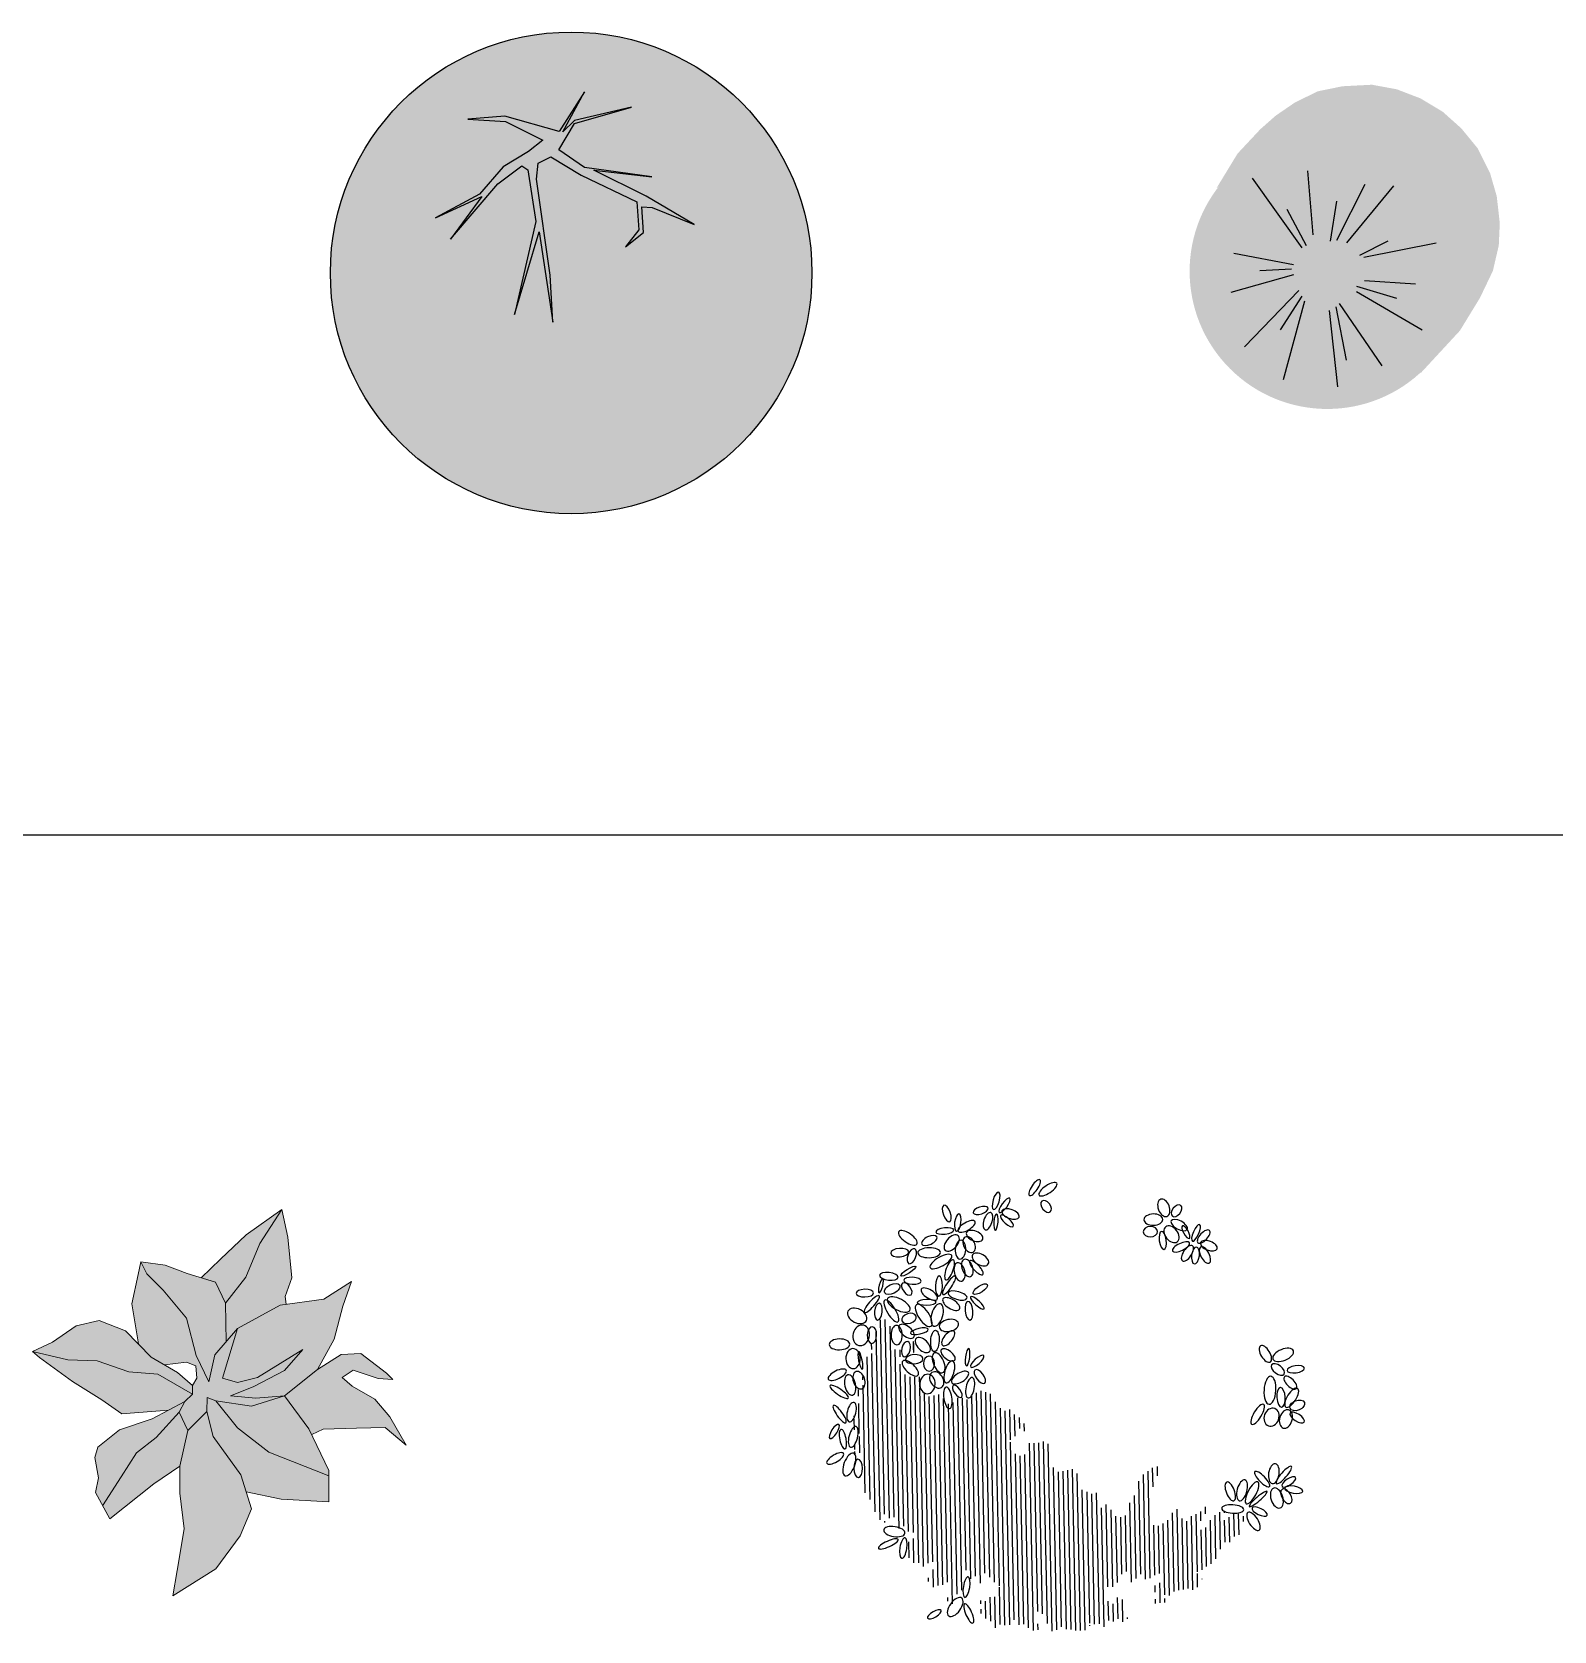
# Model space of a CAD drawing. Header units: millimetres. Extents: x 11966 to 133335, y 1756 to 88592.
# Drawn here: x 84017 to 102840, y 48835 to 68608 of the extents above; entities that cross this region are included whole.
import ezdxf

# ---------------------------------------------------------------- set-up
doc = ezdxf.new("R2010")
doc.units = ezdxf.units.MM
doc.layers.add('www.cad-blocks.net', color=7, linetype='Continuous')

# ---------------------------------------------------------------- blocks, each defined once
blk = doc.blocks.new('A$C32927165')
h = blk.add_hatch(color=231)
h.set_gradient(color1=(255, 127, 191), color2=(153, 153, 0), rotation=74.99999999999999, centered=1, tint=1, name='HEMISPHERICAL')
edge = h.paths.add_edge_path()
edge.add_arc((2.977957949619167, 2.977958714522856), 2.977958509969864, 90, 450)
at = {"color": 64}
for p, q in [((3.144791523482127, 5.21727289252226), (2.82756372812355, 4.724544560020831)), ((2.873628687824976, 4.723834257598128), (3.144791523482127, 5.21727289252226)), ((3.017099841133358, 4.824832035869576), (3.722425630230191, 5.027748439967809)), ((3.722425630230191, 5.027748439967809), (3.017696495167911, 4.86352660201851)), ((2.159642300359565, 4.915461205322799), (1.701996009791628, 4.878285044039558)), ((1.701996009791628, 4.878285044039558), (2.166018270520681, 4.850856613352562)), ((2.82756372812355, 4.724544560020831), (2.159642300359565, 4.915461205322799)), ((2.166018270520681, 4.850856613352562), (2.626886788494403, 4.618899761589319)), ((2.824097452301658, 4.499747556675402), (3.017099841133358, 4.824832035869576)), ((3.017696495167911, 4.86352660201851), (2.873628687824976, 4.723834257598128)), ((2.626886788494403, 4.618899761589319), (2.44965221016605, 4.479718834912319)), ((2.44965221016605, 4.479718834912319), (2.137112410794998, 4.291019236443162)), ((2.570918570706226, 4.33593514853851), (2.726890143374476, 4.410937664698622)), ((2.726890143374476, 4.410937664698622), (3.103084371786736, 4.185815564556606)), ((3.143256366975265, 4.281034026701718), (2.824097452301658, 4.499747556675402)), ((2.137112410794998, 4.291019236443162), (1.842539813844496, 3.952756635474316)), ((2.069325663972904, 4.078272246818187), (2.369478692371104, 4.300337500950945)), ((2.369478692371104, 4.300337500950945), (2.440629727083433, 4.253164469470221)), ((2.440629727083433, 4.253164469470221), (2.5395124464535, 3.613949113478839)), ((2.547553069875676, 4.13540445730473), (2.570918570706226, 4.33593514853851)), ((3.103084371786736, 4.185815564556606), (3.789171886648546, 3.858234105471411)), ((3.974519760959083, 4.165006249172393), (3.143256366975265, 4.281034026701718)), ((3.906363656876692, 3.928305480501649), (3.258857059776346, 4.247919892000255)), ((3.258857059776346, 4.247919892000255), (3.974519760959083, 4.165006249172393)), ((1.485623028944929, 3.396134013424899), (2.069325663972904, 4.078272246818187)), ((2.717285951348458, 2.951400856664122), (2.547553069875676, 4.13540445730473)), ((1.842539813844496, 3.952756635474316), (1.301684099023305, 3.658838420026541)), ((1.301684099023305, 3.658838420026541), (1.873380980794764, 3.920949457229881)), ((1.873380980794764, 3.920949457229881), (1.485623028944929, 3.396134013424899)), ((3.789171886648546, 3.858234105471411), (3.815126172932651, 3.509500004477786)), ((3.873606315704137, 3.477266644779547), (3.852668406839712, 3.792748738497039)), ((3.852668406839712, 3.792748738497039), (3.981565057714761, 3.785232096550089)), ((4.499923482978147, 3.576348248828481), (3.906363656876692, 3.928305480501649)), ((3.981565057714761, 3.785232096550089), (4.499923482978147, 3.576348248828481)), ((2.5395124464535, 3.613949113478839), (2.276632476085069, 2.462418733043023)), ((2.276632476085069, 2.462418733043023), (2.583588559372629, 3.484256923891053)), ((2.583588559372629, 3.484256923891053), (2.752558502139436, 2.370300474094847)), ((3.815126172932651, 3.509500004477786), (3.651524309929528, 3.298230443891271)), ((3.651524309929528, 3.298230443891271), (3.873606315704137, 3.477266644779547)), ((2.752558502139436, 2.370300474094847), (2.717285951348458, 2.951400856664122))]:
    blk.add_line(p, q, dxfattribs=at)
blk.add_circle((2.977957949619167, 2.977958714522856), 2.977958509969864, dxfattribs=at)
blk = doc.blocks.new('A$C7FE63CE0')
h = blk.add_hatch(color=253)
h.set_gradient(color1=(189, 186, 163), one_color=1, tint=1)
h.paths.add_polyline_path([(3.177216634147726, 0.9970426767638401), (3.277453427662067, 1.323060293239678), (3.289981977367233, 1.655347400379242), (3.239864180294489, 2.018981960860174), (3.114569088073722, 2.344999577331464), (2.932891324170441, 2.620861268456565), (2.6384470176788, 2.921800922259308), (2.43797463016449, 3.059731767821859), (2.168589821893647, 3.166313109182511), (1.880410390011775, 3.254088029398872), (1.52331853737337, 3.272896501403693), (1.241405179470121, 3.247818538730598), (0.8826460521311219, 3.14750463717769), (0.3306497897654026, 2.724891335238453), (0.5919932961921859, 3.154219165290442), (0.873062221443206, 3.455240853641726), (1.064325015476015, 3.623992080548078), (1.30238545091629, 3.787000888783723), (1.584300008261152, 3.924931734346274), (1.891274063899573, 3.98762664102901), (2.254629591633375, 4.006435113033831), (2.561603647199036, 3.950009697019368), (2.856046754249064, 3.837156814129912), (3.127712970025414, 3.674230040447355), (3.359508530855919, 3.467334797533795), (3.559980918370229, 3.222820559745514), (3.716600383494324, 2.909341924610771), (3.798042553324876, 2.627212793677927), (3.835630601178082, 2.294925686538363), (3.823100852104062, 2.019063995413262), (3.750062226398541, 1.704576335283264), (3.589940285027069, 1.37015017718636), (3.341801833893214, 0.964622621650733), (2.852976090078982, 0.4359694063994084)])
h = blk.add_hatch(color=75)
h.set_gradient(color1=(115, 164, 50), color2=(232, 232, 232), rotation=105, tint=1)
edge = h.paths.add_edge_path()
edge.add_ellipse((1.70247648428699, 1.699978075722129), major_axis=(-1.204053731342967, 1.204053731342967), ratio=0.9999999999998945, start_angle=314.999999999997, end_angle=674.999999999997)
at = {"color": 8}
for p, q in [((1.39231998750688, 1.988777254110346), (0.7785302169293118, 2.852580978825017)), ((1.526589660360287, 2.148728898456056), (1.462646904918756, 2.942153899658251)), ((1.820690937755671, 2.084748240714134), (2.172338166718646, 2.775782574454524)), ((1.942167002715678, 2.052757911852268), (2.523985395681621, 2.756588377133767)), ((1.443469135055011, 2.014369517210753), (1.206901167178103, 2.46225573645529)), ((1.743967216469855, 2.071952109173026), (1.820690937755671, 2.564646403917095)), ((2.103401858847747, 1.898058733668904), (2.455049087810721, 2.077226190413739)), ((2.154551006395877, 1.872466470568497), (3.049648446620949, 2.051612312234965)), ((1.283624888536679, 1.777619468494549), (0.5483590529991034, 1.918398530597869)), ((1.283624888536679, 1.656056218790354), (0.510003513271613, 1.438500367394909)), ((1.258050314726233, 1.726434942302831), (0.868047546108528, 1.707240744982073)), ((2.160935168438982, 1.58453189566967), (2.793902708880296, 1.546143501028155)), ((1.348945611542831, 1.462968645965475), (0.677622531374027, 0.7655146313670684)), ((1.387313793173917, 1.392568307365536), (1.118787089516218, 0.9766724169919598)), ((2.065033677216661, 1.514153172157194), (2.557347382906983, 1.366976044274224)), ((2.065033677216661, 1.450172514415272), (2.877023234112812, 0.9766724169919598)), ((1.419285170858302, 1.328587649632709), (1.157142629170949, 0.3560168067640461)), ((1.726180056147086, 1.213422465708163), (1.828465709339753, 0.2728419517104612)), ((1.809287939476008, 1.258208926120233), (1.937160808382714, 0.5991649212508037)), ((1.847656121107093, 1.302995386532302), (2.378325366452145, 0.5287861977474222))]:
    blk.add_line(p, q, dxfattribs=at)
blk = doc.blocks.new('A$C1A1D2AD4')
h = blk.add_hatch(color=52)
h.set_gradient(color1=(122, 31, 0), color2=(242, 210, 28), tint=1, name='INVCYLINDER')
h.paths.add_polyline_path([(2.390044242191379, 3.619297417993266), (2.263178712939862, 3.878727919457788), (1.912787660043705, 3.987326667330535), (1.640933769831918, 4.089892231050953), (1.342198878312502, 4.129822161666425), (1.417408246099967, 3.981293483178206), (1.616768363532628, 3.782195539889699), (1.90674671608258, 3.432266201335779), (2.027571301460284, 2.97373775658275), (2.180979803834362, 2.648111012596246), (2.25643167413773, 2.981816045393543), (2.396556867363415, 3.143286320736706)])
h.paths.add_polyline_path([(2.813427248115204, 4.35724298883656), (3.086266899034399, 4.778735939332591), (2.642902873969888, 4.463680526539292), (2.3274325372372, 4.165655349184135), (2.087983186491783, 3.933027293394161), (2.263178712939862, 3.878727919457788), (2.390044242191379, 3.619297417993266), (2.63864021310701, 3.940007597156409)])
h = blk.add_hatch(color=52)
h.set_gradient(color1=(122, 31, 0), color2=(220, 179, 46), tint=1, name='INVCYLINDER')
h.paths.add_polyline_path([(3.158739472670732, 4.433877972979872), (3.086266899034399, 4.778735939332591), (2.813427248115204, 4.35724298883656), (2.63864021310701, 3.940007597156409), (2.390044242191379, 3.619297417993266), (2.396556867363415, 3.143286320736706), (2.536682060501789, 3.304756596167181), (3.064846783342091, 3.595402626065379), (3.138050199563168, 3.605637631036416), (3.124634923985013, 3.701587168506421), (3.209897111101327, 3.931492479437338)])
h = blk.add_hatch(color=52)
h.set_gradient(color1=(122, 31, 0), color2=(220, 179, 46), tint=1, name='INVCYLINDER')
h.paths.add_polyline_path([(1.90674671608258, 3.432266201335779), (1.616768363532628, 3.782195539889699), (1.417408246099967, 3.981293483178206), (1.342198878312502, 4.129822161666425), (1.308666363871907, 3.975259940699516), (1.23013083181695, 3.613264233928248), (1.311688466569194, 3.116253276769612), (1.470989110985556, 2.953777291527558), (1.633679174312874, 2.85899957371953), (1.90674671608258, 2.889272103558369), (2.023466818897305, 2.844013188797589), (2.033562508866908, 2.692770049215369), (1.979395405815467, 2.601745870669447), (1.979395405815467, 2.493428786088089), (1.884411775380158, 2.401894675166886), (1.816705750232813, 2.270024306292953), (1.922287327634422, 2.045288913860759), (2.159421893670242, 2.28211181724987), (2.162422389480071, 2.452809789777575), (2.267210629263445, 2.411288109207135), (2.709144526674663, 2.346700142435338), (3.118740743481339, 2.475876076066243), (2.763038486813912, 2.443582271843525), (2.450451235160017, 2.475876076066243), (2.730701621524076, 2.583523045737138), (3.118740743481339, 2.788051786577171), (3.345097169793462, 3.04640401216534), (2.784596396978031, 2.701934497431694), (2.536682060501789, 2.637346172246225), (2.353441454605218, 2.691169657168984), (2.536682060501789, 3.304756596167181), (2.25643167413773, 2.981816045393543), (2.180979803834362, 2.648111012596246), (2.027571301460284, 2.97373775658275)])
h = blk.add_hatch(color=52)
h.set_gradient(color1=(122, 31, 0), color2=(220, 179, 46), tint=1, name='INVCYLINDER')
h.paths.add_polyline_path([(3.840924212029222, 3.584638144041719), (3.948712947622425, 3.886049014202626), (3.603789645993402, 3.670755433187196), (3.064846783342091, 3.595402626065379), (2.536682060501789, 3.304756596167181), (2.353441454605218, 2.691169657168984), (2.536682060501789, 2.637346172246225), (2.784596396978031, 2.701934497431694), (3.345097169793462, 3.04640401216534), (3.118740743481339, 2.788051786577171), (2.730701621524076, 2.58352304582445), (2.450451235160017, 2.475876076066243), (2.763038486813912, 2.443582271843525), (3.118740743481339, 2.475876076066243), (3.528337775690034, 2.79881662683988), (3.733136291750725, 3.175580304209916)])
h = blk.add_hatch(color=52)
h.set_gradient(color1=(122, 31, 0), color2=(242, 210, 28), tint=1, name='INVCYLINDER')
h.paths.add_polyline_path([(1.152387822065521, 3.278729262011666), (0.8270076955855075, 3.407356203161953), (0.5423005944653596, 3.339657756564748), (0.2508138403832163, 3.136562774924869), (1.118355612561572e-07, 3.021475738124764), (0.4406188462930913, 2.91992824734848), (0.7998931606603037, 2.906388342998298), (1.193060847512697, 2.770991808130248), (1.552334346477892, 2.743912357756244), (1.979395405815467, 2.493428786088089), (1.979395405815467, 2.601745870669447), (1.796369237552881, 2.764221855911501), (1.470989110985556, 2.953777291527558)])
h.paths.add_polyline_path([(1.552334346477892, 2.743912357756244), (1.193060847512697, 2.770991808130248), (0.7998931606603037, 2.906388342998298), (0.4406188462930913, 2.91992824734848), (1.118355612561572e-07, 3.021475738124764), (0.08812418480056294, 2.947007339396123), (0.4948487314582053, 2.649134819111396), (0.8609018833853952, 2.425730339403572), (1.104936774460384, 2.249714449811336), (1.682844092098549, 2.295546187414629), (1.884411775380158, 2.401894675166886), (1.979395405815467, 2.493428786088089)])
h = blk.add_hatch(color=52)
h.set_gradient(color1=(122, 31, 0), color2=(220, 179, 46), tint=1, name='INVCYLINDER')
h.paths.add_polyline_path([(3.954395136523544, 2.591768325807834), (3.832833472861694, 2.701029304799931), (3.966551221401915, 2.792080359656438), (4.276532607637364, 2.688889116375549), (4.458873880201736, 2.676748927951166), (4.379859736411618, 2.755659794383291), (4.06379990007963, 2.998462487629922), (3.820677387983324, 2.986322299292851), (3.528337775690034, 2.79881662683988), (3.118740743481339, 2.475876076066243), (3.42054904009683, 2.066818236147128), (3.454568211502647, 1.995915054961415), (3.595789410949237, 2.063672638068283), (4.00909792595894, 2.075812826405354), (4.361625201524021, 2.081882920617545), (4.622981433105906, 1.863360245806007), (4.422405625653937, 2.215424276545718), (4.233985903080338, 2.433946593030896)])
h = blk.add_hatch(color=52)
h.set_gradient(color1=(122, 31, 0), color2=(220, 179, 46), tint=1, name='INVCYLINDER')
h.paths.add_polyline_path([(1.531997833797959, 1.958611881745355), (1.816705750232813, 2.270024306292953), (1.884411775380158, 2.401894675166886), (1.481276408816939, 2.189197699749684), (1.078141042166408, 2.052463801846216), (0.8119187891611546, 1.839766826341702), (0.7738875046384237, 1.710629236163413), (0.819525209128642, 1.459950363619328), (0.7814939246059112, 1.277638619190157), (0.8689665312599573, 1.114317644073935), (1.098157936900407, 1.471183926019194), (1.28796294272297, 1.769056446216609)])
h = blk.add_hatch(color=52)
h.set_gradient(color1=(122, 31, 0), color2=(220, 179, 46), tint=1, name='INVCYLINDER')
h.paths.add_polyline_path([(3.668462561171054, 1.486487665423965), (2.924721182546364, 1.776172206336241), (2.536682060501789, 2.077583076497149), (2.267210629263445, 2.411288109207135), (2.162422389480071, 2.452809789777575), (2.159421893670242, 2.28211181724987), (2.234874579288316, 1.969936106738942), (2.57979788091734, 1.496290300048031), (2.644471203752346, 1.286379139120299), (3.075625738467807, 1.194879429887123), (3.668462561171054, 1.162585267250734)])
h = blk.add_hatch(color=52)
h.set_gradient(color1=(122, 31, 0), color2=(220, 179, 46), tint=1, name='INVCYLINDER')
h.paths.add_polyline_path([(3.118740743481339, 2.475876076066243), (2.709144526674663, 2.346700142435338), (2.267210629263445, 2.411288109207135), (2.536682060501789, 2.077583076497149), (2.924721182546364, 1.776172206336241), (3.668462561171054, 1.486487665423965), (3.668462561171054, 1.550113784883479), (3.42054904009683, 2.066818236147128)])
h = blk.add_hatch(color=52)
h.set_gradient(color1=(122, 31, 0), color2=(220, 179, 46), tint=1, name='INVCYLINDER')
h.paths.add_polyline_path([(1.922287327634422, 2.045288913860759), (1.816705750232813, 2.270024306292953), (1.531997833797959, 1.958611881745355), (1.28796294272297, 1.769056446216609), (1.098157936900407, 1.471183926019194), (0.8689665312599573, 1.114317644073935), (0.9564391379140034, 0.9509966690450256), (1.504095668719401, 1.383987286018282), (1.825277547166934, 1.603937269806238)])
h = blk.add_hatch(color=52)
h.set_gradient(color1=(122, 31, 0), color2=(220, 179, 46), tint=1, name='INVCYLINDER')
h.paths.add_polyline_path([(2.57979788091734, 1.496290300048031), (2.234874579288316, 1.969936106738942), (2.159421893670242, 2.28211181724987), (1.922287327634422, 2.045288913860759), (1.825277547166934, 1.603937269806238), (1.825277547166934, 1.270232237008941), (1.879171507218871, 0.8288802345407476), (1.792940681877099, 0.3121757832770982), (1.73904672173785, 7.276616997842211e-08), (2.267210629263445, 0.3337051055634674), (2.569018925791624, 0.7427629453952704), (2.709144526674663, 1.076467978192568)])
at = {"color": 0, "lineweight": 5}
for p, q in [((2.642902873969888, 4.463680526539292), (3.086266899034399, 4.778735939332591)), ((2.813427248115204, 4.35724298883656), (3.086266899034399, 4.778735939332591)), ((3.086266899034399, 4.778735939332591), (3.158739472670732, 4.433877972979872)), ((2.3274325372372, 4.165655349184135), (2.642902873969888, 4.463680526539292)), ((2.63864021310701, 3.940007597156409), (2.813427248115204, 4.35724298883656)), ((3.158739472670732, 4.433877972979872), (3.209897111101327, 3.931492479437338)), ((2.087983186491783, 3.933027293394161), (2.3274325372372, 4.165655349184135)), ((1.23013083181695, 3.613264233928248), (1.308666363871907, 3.975259940699516)), ((1.308666363871907, 3.975259940699516), (1.342198878312502, 4.129822161666425)), ((1.342198878312502, 4.129822161666425), (1.640933769831918, 4.089892231050953)), ((1.417408246099967, 3.981293483178206), (1.342198878312502, 4.129822161666425)), ((1.616768363532628, 3.782195539889699), (1.417408246099967, 3.981293483178206)), ((1.640933769831918, 4.089892231050953), (1.912787660043705, 3.987326667330535)), ((1.912787660043705, 3.987326667330535), (2.263178712939862, 3.878727919457788)), ((1.90674671608258, 3.432266201335779), (1.616768363532628, 3.782195539889699)), ((2.263178712939862, 3.878727919457788), (2.390044242191379, 3.619297417993266)), ((2.390044242191379, 3.619297417993266), (2.63864021310701, 3.940007597156409)), ((3.209897111101327, 3.931492479437338), (3.124634923985013, 3.701587168506421)), ((3.948712947622425, 3.886049014202626), (3.603789645993402, 3.670755433187196)), ((3.840924212029222, 3.584638144041719), (3.948712947622425, 3.886049014202626)), ((1.311688466569194, 3.116253276769612), (1.23013083181695, 3.613264233928248)), ((2.390044242191379, 3.619297417993266), (2.396556867363415, 3.143286320736706)), ((3.064846783342091, 3.595402626065379), (2.536682060501789, 3.304756596167181)), ((3.603789645993402, 3.670755433187196), (3.064846783342091, 3.595402626065379)), ((3.124634923985013, 3.701587168506421), (3.138050199563168, 3.605637631036416)), ((3.733136291750725, 3.175580304209916), (3.840924212029222, 3.584638144041719)), ((0.5423005944653596, 3.339657756564748), (0.8270076955855075, 3.407356203161953)), ((0.8270076955855075, 3.407356203161953), (1.152387822065521, 3.278729262011666)), ((2.027571301460284, 2.97373775658275), (1.90674671608258, 3.432266201335779)), ((0.2508138403832163, 3.136562774924869), (0.5423005944653596, 3.339657756564748)), ((1.152387822065521, 3.278729262011666), (1.470989110985556, 2.953777291527558)), ((2.536682060501789, 3.304756596167181), (2.25643167413773, 2.981816045393543)), ((2.536682060501789, 3.304756596167181), (2.353441454605218, 2.691169657168984)), ((3.528337775690034, 2.79881662683988), (3.733136291750725, 3.175580304209916)), ((1.118355612561572e-07, 3.021475738124764), (0.2508138403832163, 3.136562774924869)), ((0.08812418480056294, 2.947007339396123), (1.118355612561572e-07, 3.021475738124764)), ((1.118355612561572e-07, 3.021475738124764), (0.4406188462930913, 2.91992824734848)), ((2.180979803834362, 2.648111012596246), (2.027571301460284, 2.97373775658275)), ((2.25643167413773, 2.981816045393543), (2.180979803834362, 2.648111012596246)), ((2.784596396978031, 2.701934497431694), (3.345097169793462, 3.04640401216534)), ((3.345097169793462, 3.04640401216534), (3.118740743481339, 2.788051786577171)), ((3.528337775690034, 2.79881662683988), (3.820677387983324, 2.986322299292851)), ((3.820677387983324, 2.986322299292851), (4.06379990007963, 2.998462487629922)), ((4.06379990007963, 2.998462487629922), (4.379859736411618, 2.755659794383291)), ((0.4948487314582053, 2.649134819111396), (0.08812418480056294, 2.947007339396123)), ((0.4406188462930913, 2.91992824734848), (0.7998931606603037, 2.906388342998298)), ((0.7998931606603037, 2.906388342998298), (1.193060847512697, 2.770991808130248)), ((1.193060847512697, 2.770991808130248), (1.552334346477892, 2.743912357756244)), ((1.470989110985556, 2.953777291527558), (1.796369237552881, 2.764221855911501)), ((1.633679174312874, 2.85899957371953), (1.90674671608258, 2.889272103558369)), ((1.90674671608258, 2.889272103558369), (2.023466818897305, 2.844013188797589)), ((2.023466818897305, 2.844013188797589), (2.033562508866908, 2.692770049215369)), ((3.118740743481339, 2.788051786577171), (2.730701621524076, 2.58352304582445)), ((3.118740743481339, 2.475876076066243), (3.528337775690034, 2.79881662683988)), ((3.966551221401915, 2.792080359656438), (3.832833472861694, 2.701029304799931)), ((4.276532607637364, 2.688889116375549), (3.966551221401915, 2.792080359656438)), ((0.8609018833853952, 2.425730339403572), (0.4948487314582053, 2.649134819111396)), ((1.552334346477892, 2.743912357756244), (1.979395405815467, 2.493428786088089)), ((1.796369237552881, 2.764221855911501), (1.979395405815467, 2.601745870669447)), ((2.033562508866908, 2.692770049215369), (1.979395405815467, 2.601745870669447)), ((1.979395405815467, 2.493428786088089), (1.979395405815467, 2.601745870669447)), ((2.353441454605218, 2.691169657168984), (2.536682060501789, 2.637346172246225)), ((2.730701621524076, 2.58352304582445), (2.450451235160017, 2.475876076066243)), ((2.536682060501789, 2.637346172246225), (2.784596396978031, 2.701934497431694)), ((3.832833472861694, 2.701029304799931), (3.954395136523544, 2.591768325807834)), ((3.954395136523544, 2.591768325807834), (4.233985903080338, 2.433946593030896)), ((4.458873880201736, 2.676748927951166), (4.276532607637364, 2.688889116375549)), ((4.379859736411618, 2.755659794383291), (4.458873880201736, 2.676748927951166)), ((1.104936774460384, 2.249714449811336), (0.8609018833853952, 2.425730339403572)), ((1.481276408816939, 2.189197699749684), (1.884411775380158, 2.401894675166886)), ((1.816705750232813, 2.270024306292953), (1.884411775380158, 2.401894675166886)), ((1.979395405815467, 2.493428786088089), (1.884411775380158, 2.401894675166886)), ((2.159421893670242, 2.28211181724987), (2.162422389480071, 2.452809789777575)), ((2.162422389480071, 2.452809789777575), (2.267210629263445, 2.411288109207135)), ((2.267210629263445, 2.411288109207135), (2.536682060501789, 2.077583076497149)), ((2.709144526674663, 2.346700142435338), (2.267210629263445, 2.411288109207135)), ((2.450451235160017, 2.475876076066243), (2.763038486813912, 2.443582271843525)), ((3.118740743481339, 2.475876076066243), (2.709144526674663, 2.346700142435338)), ((2.763038486813912, 2.443582271843525), (3.118740743481339, 2.475876076066243)), ((3.42054904009683, 2.066818236147128), (3.118740743481339, 2.475876076066243)), ((4.233985903080338, 2.433946593030896), (4.422405625653937, 2.215424276545718)), ((1.078141042166408, 2.052463801846216), (1.481276408816939, 2.189197699749684)), ((1.682844092098549, 2.295546187414629), (1.104936774460384, 2.249714449811336)), ((1.531997833797959, 1.958611881745355), (1.816705750232813, 2.270024306292953)), ((1.816705750232813, 2.270024306292953), (1.922287327634422, 2.045288913860759)), ((2.159421893670242, 2.28211181724987), (1.922287327634422, 2.045288913860759)), ((2.234874579288316, 1.969936106738942), (2.159421893670242, 2.28211181724987)), ((4.422405625653937, 2.215424276545718), (4.622981433105906, 1.863360245806007)), ((0.8119187891611546, 1.839766826341702), (1.078141042166408, 2.052463801846216)), ((1.922287327634422, 2.045288913860759), (1.825277547166934, 1.603937269806238)), ((2.536682060501789, 2.077583076497149), (2.924721182546364, 1.776172206336241)), ((3.668462561171054, 1.550113784883479), (3.42054904009683, 2.066818236147128)), ((3.595789410949237, 2.063672638068283), (3.454568211502647, 1.995915054961415)), ((4.00909792595894, 2.075812826405354), (3.595789410949237, 2.063672638068283)), ((4.361625201524021, 2.081882920617545), (4.00909792595894, 2.075812826405354)), ((4.622981433105906, 1.863360245806007), (4.361625201524021, 2.081882920617545)), ((0.7738875046384237, 1.710629236163413), (0.8119187891611546, 1.839766826341702)), ((1.28796294272297, 1.769056446216609), (1.531997833797959, 1.958611881745355)), ((2.57979788091734, 1.496290300048031), (2.234874579288316, 1.969936106738942)), ((0.819525209128642, 1.459950363619328), (0.7738875046384237, 1.710629236163413)), ((1.098157936900407, 1.471183926019194), (1.28796294272297, 1.769056446216609)), ((1.825277547166934, 1.603937269806238), (1.504095668719401, 1.383987286018282)), ((1.825277547166934, 1.603937269806238), (1.825277547166934, 1.270232237008941)), ((2.924721182546364, 1.776172206336241), (3.668462561171054, 1.486487665423965)), ((0.7814939246059112, 1.277638619190157), (0.819525209128642, 1.459950363619328)), ((0.8689665312599573, 1.114317644073935), (1.098157936900407, 1.471183926019194)), ((2.709144526674663, 1.076467978192568), (2.57979788091734, 1.496290300048031)), ((3.668462561171054, 1.162585267250734), (3.668462561171054, 1.550113784883479)), ((0.9564391379140034, 0.9509966690450256), (0.7814939246059112, 1.277638619190157)), ((1.504095668719401, 1.383987286018282), (0.9564391379140034, 0.9509966690450256)), ((1.825277547166934, 1.270232237008941), (1.879171507218871, 0.8288802345407476)), ((2.644471203752346, 1.286379139120299), (3.075625738467807, 1.194879429887123)), ((3.075625738467807, 1.194879429887123), (3.668462561171054, 1.162585267250734)), ((2.569018925791624, 0.7427629453952704), (2.709144526674663, 1.076467978192568)), ((1.879171507218871, 0.8288802345407476), (1.792940681877099, 0.3121757832770982)), ((2.267210629263445, 0.3337051055634674), (2.569018925791624, 0.7427629453952704)), ((1.73904672173785, 7.276616997842211e-08), (2.267210629263445, 0.3337051055634674)), ((1.792940681877099, 0.3121757832770982), (1.73904672173785, 7.276616997842211e-08))]:
    blk.add_line(p, q, dxfattribs=at)
blk = doc.blocks.new('A$C6E124376')
at = {"color": 72}
for p, q in [((0.6086686251501305, 3.792409509413801), (0.6086505990654132, 3.793257682219519)), ((0.9089938603783594, 3.391890328143518), (0.9071488735810362, 3.478701615119007)), ((0.4441277931587138, 3.296146249404046), (0.4440968683848041, 3.297601338107597)), ((0.3941163027175207, 2.903204864536292), (0.3923625939453359, 2.985721289978983)), ((0.4481273980620699, 3.107954740637979), (0.4472565505629973, 3.148930314164318)), ((1.150466003084148, 3.014449462905304), (1.147717867822394, 3.143756165362674)), ((0.7191046617795109, 1.34222343824581), (0.7187494573236108, 1.358936704713642))]:
    blk.add_line(p, q, dxfattribs=at)
at = {"color": 52, "true_color": 0xcccc00}
for p, q in [((0.7168913254245126, 1.446366501918874), (0.6658775501241507, 3.846693427675973)), ((0.7763316128384758, 1.395659183702264), (0.7241021775280387, 3.853185982188052)), ((0.7884195627345889, 3.572998899308232), (0.784258134529864, 3.768804602979571)), ((0.5569557932515181, 3.479520535614483), (0.5552319275177524, 3.560632770743268)), ((0.6600857343905773, 1.373104703454146), (0.6106515967726409, 3.699105688032887)), ((0.8344610033441313, 1.406632874727165), (0.7885288118277458, 3.56785845364152)), ((0.5379364770280972, 1.628319105784385), (0.5005061079421012, 3.389512474233015)), ((0.5996271781364158, 1.471724141485538), (0.557945259719645, 3.432963640112348)), ((0.8958191025355973, 1.265687670359057), (0.8486987453798065, 3.482819442446726)), ((0.953530138784572, 1.296345985414291), (0.910915267609198, 3.301483266828882)), ((1.013305593750374, 1.22986818766276), (0.9720166630465883, 3.172616622202895)), ((0.4778710440912164, 1.708441099200172), (0.4495715111702339, 3.040005572842801)), ((1.0719405391078, 1.217054246509861), (1.031045341553408, 3.141276542285141)), ((1.138247394099153, 0.8432575873100632), (1.089381604687787, 3.142516353824021)), ((1.197539886679124, 0.7995043891810383), (1.150602563675875, 3.00802394228208)), ((1.958044871209268, 0.715232376522863), (1.910125199030745, 2.969973938515295)), ((0.4039303750005274, 2.441427985381779), (0.3960281293047956, 2.813248596694848)), ((1.255095535798318, 0.8374740610154277), (1.210445861129074, 2.938353984211517)), ((1.313060113506708, 0.8562026102597429), (1.269590141988374, 2.901574521738667)), ((1.377700740828004, 0.5608061697760149), (1.327720051665437, 2.912523784453469)), ((1.43580322819821, 0.5730457212507645), (1.385796675792108, 2.925980266837314)), ((1.493500748176757, 0.6043400109547292), (1.445273261013426, 2.873565045136957)), ((1.557546041243313, 0.3369555502231378), (1.50499330260277, 2.809694586665955)), ((1.613365966606125, 0.4565954070833413), (1.563030055940089, 2.825027090352023)), ((1.670705281784649, 0.5047441370118122), (1.620171560737617, 2.88248329814337)), ((1.723845145288351, 0.7504876708815118), (1.678491175527597, 2.884506456315648)), ((1.784429251832762, 0.6459607747035534), (1.737338363447634, 2.861705966736963)), ((1.8420870955174, 0.6791219342085242), (1.794677216796345, 2.909876426923574)), ((1.902326729724336, 0.5908033312205134), (1.852272136170996, 2.945998334083242)), ((2.017468951961746, 0.6652876226460194), (1.968838849949407, 2.953456701998221)), ((2.077091062387353, 0.6060250726798131), (2.027675124428242, 2.931169717375724)), ((2.136485078485066, 0.5574949367235149), (2.088061047872998, 2.835967836399732)), ((0.3411560367637776, 2.649010812509232), (0.3409236573372709, 2.659944851228829)), ((0.3445630458463711, 2.488702433274057), (0.3417833798525862, 2.619492736283519)), ((2.205196348035997, 0.07056450189679708), (2.148148950844416, 2.754788571134895)), ((2.263406377433967, 0.07774392944702413), (2.207197421392721, 2.722517225696492)), ((2.273198806967685, 2.363093673768617), (2.265163560488872, 2.741172307709348)), ((2.330560139649378, 2.410206424584203), (2.324840540323976, 2.679328013497752)), ((2.386925499951758, 2.504182190442634), (2.384074891167074, 2.638310530888702)), ((0.4090008919165484, 2.202847362608054), (0.4047386104673478, 2.403398466063891)), ((2.446004437319061, 2.470477304258111), (2.443995945725646, 2.564981904695287)), ((0.3497859890671862, 2.242949768009566), (0.348554581126109, 2.300890620660539)), ((0.3510422343078972, 2.183840257707061), (0.3503079427512148, 2.218390529371391)), ((2.320512530555106, 0.1368635228614039), (2.273813270739083, 2.334181601936507)), ((2.380136682020293, 0.07750493682192428), (2.335255945224617, 2.189256916458135)), ((2.497644882335408, 0.04066398615805156), (2.452102390706386, 2.18355320146361)), ((2.55674250753691, 0.006079790187186518), (2.507531526697448, 2.321580684923674)), ((2.610090437762665, 0.2420332594574575), (2.565898909101634, 2.321356256257786)), ((2.669044897276308, 0.2141853705518315), (2.624129565089333, 2.327565150690361)), ((2.729946909321598, 0.0947002179223091), (2.682164452510278, 2.342985450452488)), ((2.790322171162188, -7.650896804989316e-09), (2.741129837088465, 2.31462350968809)), ((2.438339240004098, 0.08503591327803406), (2.394078150166933, 2.167631939041939)), ((2.848343076608444, 0.01607817931858335), (2.805677759826267, 2.023589053899514)), ((2.964923977705439, 0.02286899808245835), (2.923386118415465, 1.977330151074739)), ((3.023369043600951, 0.01898936500924719), (2.981539817751127, 1.987160050280409)), ((3.082003486834765, 0.006199050043051102), (3.039636933637894, 1.999652343615253)), ((4.002079490907363, 0.6520325207352471), (3.973890116791608, 1.978413744478075)), ((4.036449007553074, 1.780968265016782), (4.03141103723965, 2.018017487963107)), ((4.091901619375449, 1.917891151334516), (4.089458709442169, 2.03283623147172)), ((2.905912754969904, 0.05338773987546119), (2.865211148563048, 1.968501083383444)), ((3.140339749969371, 0.007438861581704259), (3.099124329241022, 1.946728466160494)), ((3.884310992159953, 0.7011211698441002), (3.859833361954315, 1.852855471315706)), ((3.943971739762219, 0.6400406431575902), (3.916450917746261, 1.934964802668674)), ((3.19867601310375, 0.00867867312058479), (3.161746193905174, 1.746319905593737)), ((3.255190042307277, 0.09565919182568905), (3.220630435142539, 1.721775963871096)), ((3.313754523750958, 0.08616075572808768), (3.279567984401865, 1.694723745134297)), ((3.372090786885565, 0.08740056726674084), (3.33761504754716, 1.709571146332337)), ((3.769620171355655, 0.6053973012942606), (3.748808897109939, 1.584620298167465)), ((3.827017196661927, 0.6508306240145885), (3.805214597005488, 1.676697984324164)), ((3.431207099921266, 0.05193706150976141), (3.399901046490413, 1.524965915908979)), ((3.479097475838671, 0.5446822400376732), (3.457391736458703, 1.565992079790021)), ((3.53743373897305, 0.5459220515765537), (3.517186019512792, 1.49862837296223)), ((3.594626031875123, 0.6009885508087791), (3.577200083957905, 1.420923396768558)), ((3.650807613363668, 0.7036115738717399), (3.635874831140427, 1.406236679268432)), ((3.708458465286185, 0.737101713440552), (3.693728344981537, 1.430191063884649)), ((4.297338914303964, 0.4898725761204332), (4.276726031601356, 1.45976075000749)), ((4.35536237066276, 0.5058307362285177), (4.334110304670958, 1.505794097654189)), ((4.413577047029321, 0.5127915121724982), (4.394887224381137, 1.392194855214257)), ((4.530371160066352, 0.5095501708449319), (4.511036853159794, 1.419278125410074)), ((4.58403511670349, 0.7306337995623835), (4.568882987797679, 1.443579720172693)), ((4.628972808602612, 1.362310216000651), (4.626536922976584, 1.476924784746871)), ((4.685466008972298, 1.450270783926499), (4.683624184469409, 1.536933276970785)), ((4.814052216741857, 0.892181613133971), (4.802562019993275, 1.432824380224702)), ((4.869826815369834, 1.013954207313873), (4.860165813319099, 1.468528745581125)), ((4.918719826878714, 1.459522849845143), (4.918127839340741, 1.487377358147114)), ((4.984792703086441, 1.096735483144357), (4.97818248436738, 1.407762963140613)), ((5.041588412822421, 1.170462221626167), (5.035551503880697, 1.454514029124766)), ((5.099554040496514, 1.189141367347702), (5.094029050514109, 1.449106095338038)), ((5.154397566229818, 1.354723291956589), (5.152972815878456, 1.421761393161887)), ((4.059622950354424, 0.6905757474166876), (4.046450876414383, 1.310355082704973)), ((4.117574424804843, 0.7099208380420805), (4.105005293687555, 1.301330191223315)), ((4.181493290414437, 0.4484851083632293), (4.162730837281515, 1.331305899079553)), ((4.240033447530323, 0.4401311932879253), (4.220284336102395, 1.369376747870319)), ((4.471627914846295, 0.5274598939629414), (4.453978270832522, 1.35792020603958)), ((4.641820743114295, 0.7577824591869557), (4.63137485589732, 1.249287826176214)), ((4.699293014907425, 0.7996752447170365), (4.689094937346454, 1.279520541731699)), ((4.756970608014853, 0.8319071440103016), (4.745534132300236, 1.370022200819676)), ((4.926415379718492, 1.097427659259893), (4.920648191002101, 1.368788449173735)), ((1.020244102941888, 0.9033938120905987), (1.016029111779062, 1.10171978816993)), ((1.079870145119912, 0.8439462632500181), (1.073477363773236, 1.144742765877936)), ((1.25991149615902, 0.6108709668678785), (1.258919621356654, 0.6575411805608837)), ((1.319728081872654, 0.5424578635866055), (1.315127383015351, 0.7589323605075151)), ((4.122806067628517, 0.4637588345110544), (4.120016320417108, 0.5950234842600821)), ((4.588011837785416, 0.543519032372842), (4.584421841818312, 0.7124374065247139)), ((4.644276494395399, 0.6422331612043308), (4.644180952193892, 0.6467286630220315)), ((1.498479492692923, 0.3700775112984047), (1.497529921810383, 0.4147572187728201)), ((2.029047002531115, 0.1205111114891224), (2.022725811002601, 0.41793913244328)), ((2.089099980786159, 0.04097514229670196), (2.080997174652111, 0.4222326285960207)), ((2.146622278200084, 0.08051409606946436), (2.136771773280088, 0.5440052227761498)), ((3.604214891617175, 0.1498084903128074), (3.598613673372029, 0.4133599505214534)), ((4.064088037850524, 0.4804821074176289), (4.062308830029224, 0.5641983274922495)), ((4.1252623783746, 0.3481832122897686), (4.122927944202274, 0.4580242340043696)), ((4.18352390102018, 0.3529397525312561), (4.182457832021328, 0.4031009905111205)), ((1.9077449262154, 0.3358635066358602), (1.906833334634484, 0.3787561920698863)), ((1.91029096444754, 0.216065979671157), (1.909147756698985, 0.2698567905626987)), ((1.969985558904682, 0.1533928730009393), (1.965368027281329, 0.3706593940744369)), ((3.487904113684635, 0.1303076946787769), (3.482816872485728, 0.369675237182264)), ((3.54652268345626, 0.1182642661815407), (3.541876633067886, 0.3368726671476452)), ((3.663365119697573, 0.1127491960778571), (3.657495570590982, 0.3889263007963564)), ((4.067099706677709, 0.3387754853283695), (4.065931180428151, 0.3937575956335877)), ((2.614886674271474, 0.01635822233606632), (2.613342399113662, 0.0890202674493139)), ((3.255847909556451, 0.06470487680167025), (3.25572633441152, 0.07042529430441391)), ((3.720887417886388, 0.1522881133905685), (3.720534233548278, 0.1689063282094594))]:
    blk.add_line(p, q, dxfattribs=at)
at = {"color": 72, "extrusion": (0, 0, -1)}
for centre, major_axis, ratio in [((2.572028987013255, 5.482807545181231), (0.065306919430197, 0.09626444911669943), 0.334247019001102), ((2.736345210259515, 5.463065532209384), (0.1101834267585838, 0.0739841014622351), 0.3575902374389157), ((2.095585508268869, 5.31946059413508), (0.03154972591612381, 0.1081158410165237), 0.3452316660348552), ((2.198937085345733, 5.263565546571499), (0.06426338613119602, 0.08729095476752204), 0.3217786424014847), ((4.169132285778687, 5.233508252793627), (-0.03854551055847194, 0.105823739774644), 0.6193861260616537), ((1.485167067689417, 5.162365076260585), (-0.03645524287785953, 0.1015192578821343), 0.4134715975954087), ((4.327245419696737, 5.195885695898369), (0.05195995670231349, 0.06676450235067763), 0.6150390268138306), ((1.002786123757687, 4.861712588067121), (-0.1121286676686739, 0.07770040351853622), 0.4149509453037132), ((4.442942449226621, 4.932607552395893), (-0.04332241194318699, 0.07694459795680891), 0.3431947497747537), ((4.56768518902436, 4.922722512071232), (0.04458585257493775, 0.102847944038805), 0.3111538730108688), ((4.662821103916031, 4.877376358515903), (0.07170002757977365, 0.07556096598925238), 0.4556098809292848), ((1.269478924159785, 4.829550591011184), (0.09371670975852417, 0.04424538690153417), 0.4744862734412248), ((0.6718122971196863, 4.270900829243146), (0.02432294105548897, 0.08927842467474503), 0.2348155459249449), ((1.389016385751347, 4.265973217283545), (0.003416527751943271, 0.1247397502525079), 0.3482434035209042), ((1.514023309725872, 4.274438116116244), (0.07700523770800012, 0.1126072119608141), 0.2556768317844074), ((1.269236136440668, 4.166198574613645), (-0.09911157570183644, 0.06190338606603035), 0.4452771363205896), ((0.3780852275917823, 3.896866637153153), (-0.1143452524760978, 0.05743419975155933), 0.6658128448070808), ((1.199840806242491, 3.901814558035994), (-0.08996669352318191, 0.133206511247987), 0.4019630743275623), ((1.366558222826825, 3.90787043730711), (0.04069295933895905, 0.138496049756066), 0.4792962279682438), ((1.017933243774223, 3.86499218187987), (0.08804917693203224, 0.02845320747484107), 0.655011703283382), ((1.511845264632029, 3.778400210946074), (0.1180098403698099, 0.02464837051683319), 0.611837576448941), ((1.503288384052894, 3.620182869965674), (0.0709363625356951, 0.08747829876210332), 0.462001155455184), ((1.082139215317056, 3.36129316200072), (0.1081964202128659, 0.006559591025219787), 0.5169558594885704), ((1.861625768734257, 3.334394533212617), (0.08082573703937385, 0.07222668352732434), 0.3217786424007143), ((5.4257944695878, 3.425826323770934), (-0.06019476690152162, 0.09954108662698881), 0.4866242845759489), ((5.645536120355246, 3.414578369047831), (0.1265193420694635, 0.05102006372397956), 0.5071622873833925), ((1.517194421906424, 3.204875515570393), (0.04119822825432221, 0.1344801478763731), 0.4024712210411849), ((1.649267661839758, 3.133848848216985), (0.1034103558401256, 0.06196904790484843), 0.469549753122067), ((0.1547575888455412, 2.957890093417973), (-0.1122841552441089, 0.0765406719418404), 0.2608794268707856), ((5.619155334527932, 2.888849240622449), (-0.007200329990897506, 0.1203412640836664), 0.4316063430278711), ((5.750807035222806, 2.885094180921215), (0.07261878665860397, 0.1154846424609167), 0.4107595064112244), ((0.1600987995443575, 2.683148280759269), (-0.07736000356266703, 0.1071885906355413), 0.2681840529158369), ((0.2015132221299609, 2.37267405765715), (-0.02480566275424542, 0.1212169533073192), 0.3234919194834919), ((5.386317094541937, 1.878039206176481), (-0.08958721227858565, 0.09284077428802577), 0.3013702717517588), ((4.991476777975095, 1.726256559395779), (-0.04399514818565361, 0.1162085266643437), 0.4187499802064772), ((5.137376874454276, 1.739694632990677), (0.03429733370053508, 0.1282097020608001), 0.460989810189202), ((5.261328440027228, 1.709213522231494), (0.07178416756624814, 0.1349004055326539), 0.340506048354368), ((5.021127292809524, 1.508787884613866), (-0.1361662403562347, 0.008303361209268), 0.381419559584094), ((0.8365635660520638, 1.229590558370774), (-0.1311237517935011, 0.02050844989304222), 0.4609898101895221)]:
    blk.add_ellipse(centre, major_axis=major_axis, ratio=ratio, dxfattribs=at)
at = {"color": 72, "extrusion": (0, 0, -0.9999999999999999)}
for centre, major_axis, ratio in [((1.621891905519988, 5.050646632792905), (0.01434924301841473, 0.1074411132020147), 0.3639791175064419), ((0.7691901143134601, 4.385841189684243), (-0.1154949975268115, 0.01388320696056529), 0.4079779444667727), ((1.742954197208292, 3.385566439207423), (0.01434924301863139, 0.1074411132019706), 0.2373776921922306), ((5.800708818677776, 3.236258277506295), (0.1073127771088772, 0.01527944535858731), 0.4009045924110248), ((5.482358603462217, 2.976852768104209), (0.0100747172596978, 0.1726096094900913), 0.4266023360504624), ((0.3295223294087464, 2.400244078799687), (0.03375669120224357, 0.1278062984079377), 0.4066016119138194), ((5.530293910679802, 1.945299363090044), (0.01910882757354129, 0.1227796703128625), 0.5245878570296245), ((5.654040508857634, 1.928843013949063), (0.09327643210308927, 0.1052697078854093), 0.2479873051128667), ((5.71522937627833, 1.843873549004229), (0.08382759885999769, 0.05537052897434638), 0.3870228626085307), ((5.336246838148327, 1.632151516798103), (0.1098683028074372, 0.09362707287942079), 0.1782506505600271)]:
    blk.add_ellipse(centre, major_axis=major_axis, ratio=ratio, dxfattribs=at)
at = {"color": 72, "extrusion": (0, 0, -1)}
for centre, major_axis, ratio, start_param, end_param in [((1.904135225477603, 5.200780158224461), (0.0918784064025343, 0.02862307115881864), 0.451568352731219, 3.141592653590472, 9.424777960770058), ((1.994646562831804, 5.067476922596143), (0.03636218340245089, 0.1065936766524162), 0.4620011554562333, 3.141592653588532, 9.424777960768118), ((2.093677688949356, 5.055884058351239), (0.00760640771013166, 0.1001753680866373), 0.2561180357811887, 3.141592653589089, 9.424777960768676), ((2.229539414416195, 5.070572370430227), (-0.07831376012878269, 0.06948196518271813), 0.3331546583322729, 3.14159265360284, 9.424777960782425), ((2.273467234604595, 5.15680962304441), (-0.1054040630575556, 0.03967875722645561), 0.5026166366427722, 3.141592653595133, 9.424777960774719), ((2.713717292496767, 5.250111294282988), (-0.05219829169677756, 0.0665783314493857), 0.6150390268131893, 3.141592653582027, 9.424777960761613), ((4.040321913511889, 5.087555907093474), (0.1163001657010768, 0.002471709356978366), 0.5996783800961759, 3.141592653599319, 9.424777960778904), ((1.461458960497112, 4.946935519134968), (0.111916972976085, 0.01260997398704834), 0.3452316660362194, 3.14159265360068, 9.424777960780267), ((1.829846739197819, 4.884940615650976), (-0.1001962391149886, 0.04135465207809546), 0.5591563345946676, 3.141592653593902, 9.424777960773488), ((4.156658007789247, 4.829353146488756), (-0.01490460348588362, 0.1116345514570191), 0.3858471472215472, 3.141592653581764, 9.42477796076135), ((4.264216683605355, 4.905962415058639), (-0.07182203093461735, 0.09217770618200867), 0.6703622910016702, 3.141592653602293, 9.42477796078188), ((4.35968214146942, 5.020118100452237), (-0.098980277036465, 0.05261656203771419), 0.4641803967073937, 3.141592653583576, 9.424777960763162), ((1.546810910039767, 4.79730589996916), (0.07995122832713761, 0.09023117910221866), 0.5738941663572473, 3.141592653591344, 9.42477796077093), ((1.654979230856043, 4.716075883414305), (0.006778097136643443, 0.1161287875095142), 0.5603552100417851, 3.141592653587212, 9.424777960766798), ((1.761652839056751, 4.777855653335109), (-0.04883992399421591, 0.09200551809755905), 0.6642023693979765, 3.141592653594801, 9.424777960774387), ((4.382001582542216, 4.749267529175086), (0.105454251032142, 0.05034416136776552), 0.3718798335080968, 3.14159265358375, 9.424777960763336), ((4.46189943113086, 4.670694032107804), (0.06239068732549947, 0.09312894275114297), 0.4641803967084039, 3.14159265358562, 9.424777960765205), ((0.9037635401723492, 4.679933406637474), (0.1117084636496661, 0.009317563625603754), 0.4641803967084633, 3.141592653579163, 9.42477796075875), ((1.052924364164028, 4.634781650034256), (0.03613904697679695, 0.0926043478061795), 0.4946771734817745, 3.141592653590163, 9.424777960769749), ((1.520087917455385, 4.467052041703255), (0.0453340335511556, 0.1241724184978563), 0.3287417673356425, 3.141592653587388, 9.424777960766974), ((1.643465588722165, 4.439746144114224), (-0.02763599869997876, 0.1135402361297034), 0.557819677056574, 3.141592653587339, 9.424777960766924), ((1.740557021460518, 4.488785356643575), (-0.03992014535051987, 0.1053128780315013), 0.5787706448750058, 3.141592653592101, 9.424777960771687), ((1.851687598550143, 4.49237826501394), (-0.08077535766984653, 0.08370889727220925), 0.3342470189999924, 3.141592653577979, 9.424777960757565), ((1.0613028564876, 4.330907396280281), (-0.1082326154848636, 0.005932497500785022), 0.4009045924116209, 3.141592653576899, 9.424777960756485), ((0.471510900416888, 4.177881983395991), (0.1083706091429835, 0.002303183722311586), 0.4378299883985116, 3.141592653586649, 9.424777960766235), ((0.5574439706028897, 4.042567320401986), (0.0908217884065197, 0.10249945157228), 0.2546896668038603, 3.141592653585263, 9.42477796076485), ((0.9909681370368162, 4.229243904733949), (-0.0528962751820682, 0.07070563346112083), 0.5439313600219969, 3.141592653589155, 9.42477796076874), ((1.619831945923806, 4.148620657950914), (-0.1156207719218558, 0.03414237386924888), 0.398405876935335, 3.141592653582594, 9.424777960762182), ((0.6397849187726479, 3.948290177235549), (0.01044931471684744, 0.1041710148415551), 0.4587704027572984, 3.141592653592844, 9.424777960772431), ((0.8002871070214042, 3.956560046956611), (-0.08096853048608432, 0.1339405749918058), 0.3324535380010268, 3.141592653590001, 9.424777960769587), ((0.8909710570001153, 4.037371224687149), (-0.1382629392690144, 0.07334398532154018), 0.4457069134270917, 3.141592653590298, 9.424777960769884), ((1.54107196579298, 4.042905227768415), (-0.1028625454984687, 0.0628741705855417), 0.4695497531198782, 3.141592653588384, 9.424777960767969), ((1.759815863970289, 3.960089504993448), (-0.01209000401430495, 0.1156964549679778), 0.4128933591082473, 3.141592653589066, 9.424777960768651), ((1.863670650696349, 4.057579538013897), (-0.08333208389191385, 0.07497574032384241), 0.2703468101997957, 3.141592653582581, 9.424777960762167), ((0.5598208686617454, 3.659908001990289), (0.004128339498280865, 0.1030248325455517), 0.5601032191098334, 3.141592653593468, 9.424777960773055), ((0.8660180134770599, 3.659050146675781), (-0.002550354676375943, 0.1200006265682962), 0.5764223234991463, 3.141592653591479, 9.424777960771065), ((0.9874248808760058, 3.706255879588298), (-0.09015320820842933, 0.07351351534896156), 0.5210320399875312, 3.141592653592258, 9.424777960771845), ((0.1587756621427161, 3.544646508568349), (0.1279301831263056, 0.0027188803094088), 0.5228195001118745, 3.14159265358267, 9.424777960762256), ((0.9809368958981395, 3.485436531747155), (0.02204403376860722, 0.0942179911140348), 0.543648290140124, 3.141592653595644, 9.42477796077523), ((1.074291233976737, 3.512945184777891), (-0.00144932055981659, 0.06819419153020768), 0.06706276723245652, 3.141592653618265, 9.42477796079785), ((1.188505166252753, 3.536540076883057), (-0.08263616012658259, 0.08187247967856368), 0.5603552100424901, 3.141592653595979, 9.424777960775565), ((0.417261047078, 3.345322262559876), (-0.02261654550403156, 0.1092511991890112), 0.1998773171254914, 3.141592653581785, 9.424777960761372), ((1.384767467718802, 3.316350570904888), (-0.05185831692752912, 0.1215922657043908), 0.4931125862872733, 3.141592653594893, 9.42477796077448), ((0.1309608717583615, 3.169413844620294), (0.1107494709471015, 0.0551672489682415), 0.397432921750239, 3.141592653600021, 9.424777960779608), ((0.2909048976798658, 3.042064910029239), (-0.02992232153115589, 0.1244113288211214), 0.5228195001113263, 3.141592653581866, 9.424777960761453), ((0.3990992200165238, 3.101828977289415), (-0.03528082040355478, 0.1058423184101881), 0.6406323382091057, 3.141592653588924, 9.424777960768509), ((1.034665860701352, 3.249536034981475), (-0.09416421549345667, 0.0874198030144482), 0.4405652008451154, 3.141592653594764, 9.42477796077435), ((1.247233753445698, 3.054937840506682), (0.005581112734508478, 0.1204272218971892), 0.7920688098708494, 3.141592653583635, 9.424777960763222), ((1.894232438866311, 3.146754683619065), (-0.06082335408382816, 0.07995924841795393), 0.478087045539441, 3.141592653604803, 9.42477796078439), ((5.580147052906796, 3.233158609830525), (-0.07760529811475177, 0.05690640974550603), 0.5406936457404001, 3.141592653580703, 9.424777960760288), ((1.498367676854741, 2.883326613535928), (-0.02118033126688735, 0.1310169010807891), 0.3920567616896646, 3.141592653589177, 9.424777960768763), ((1.615130139001849, 2.964165301459389), (-0.05272111822858025, 0.07149437926556793), 0.4441411881807363, 3.14159265359487, 9.424777960774456), ((5.735284212324586, 3.071490709231284), (-0.07408637207656286, 0.07322269462891277), 0.4556098809296216, 3.141592653587614, 9.4247779607672), ((0.3082574153327187, 2.706704969916473), (0.02983676463945781, 0.1200776338441644), 0.4344034228823549, 3.141592653588926, 9.424777960768512), ((5.329753166133287, 2.679421074758011), (0.0749230768921235, 0.1233839750001715), 0.3327345793185565, 3.141592653586576, 9.424777960766162), ((5.679640925610329, 2.621710958320136), (0.03312740715567243, 0.112061182126847), 0.6654691179584211, 3.14159265359154, 9.424777960771127), ((0.09455360221227238, 2.467654513655589), (0.05543015088906707, 0.08694054106412176), 0.343825716283054, 3.141592653596411, 9.424777960775998), ((0.1059396769326213, 2.134311531416188), (0.1035415069877515, 0.06071088054457448), 0.3715780049241967, 3.141592653590486, 9.424777960770072), ((0.2803988997511624, 2.058861144621915), (0.05302915672328842, 0.1387951535189541), 0.4502573754029457, 3.141592653581985, 9.42477796076157), ((5.776180899100154, 1.748261745651916), (-0.1105610238348959, 0.02146346413501857), 0.3858471472215118, 3.141592653593927, 9.424777960773513), ((5.567505996581986, 1.644490719905207), (-0.03935455284014473, 0.1223124711927879), 0.5740698253202524, 3.1415926535903, 9.424777960769887), ((5.684540560494042, 1.666208578981696), (-0.05236202340748682, 0.08573902445344002), 0.5634596957488182, 3.141592653590467, 9.424777960770054), ((5.278519463536441, 1.356398453768179), (-0.06861591902835067, 0.1086323022606945), 0.440565200846041, 3.1415926535985, 9.424777960778087), ((5.354503159565184, 1.477215005887956), (-0.09395850129154133, 0.04496836189137247), 0.3787599908209401, 3.141592653580767, 9.424777960760354), ((0.7627293879336321, 1.077029349476788), (0.1209276706983711, 0.05468576835801289), 0.2628072635224772, 3.141592653575486, 9.424777960755073), ((0.948998699223921, 1.026090209015365), (0.01988033089899624, 0.1269405131622383), 0.338211697581201, 3.14159265358755, 9.424777960767136), ((1.729542240619139, 0.5430150153824798), (0.02067736906587365, 0.1268131217464468), 0.3070605763706352, 3.141592653595774, 9.42477796077536), ((1.589916377929512, 0.2969022379995749), (0.08020890176448454, 0.1103481893723917), 0.5071622873853667, 3.14159265359477, 9.424777960774357), ((1.332651154521045, 0.2069747835539602), (0.08367403459443219, 0.04859655552694094), 0.3604624167276931, 3.1415926535893, 9.424777960768886), ((1.757011828580744, 0.2171564380694235), (-0.05152855848713973, 0.1177027149166735), 0.3026104732659905, 3.141592653593515, 9.4247779607731)]:
    blk.add_ellipse(centre, major_axis=major_axis, ratio=ratio, start_param=start_param, end_param=end_param, dxfattribs=at)
at = {"color": 72, "extrusion": (0, 0, -0.9999999999999998)}
blk.add_ellipse((1.730376926299869, 5.003168057550511), major_axis=(0.1048052383643657, 0.05957958211185374), ratio=0.3984058769369799, dxfattribs=at)
for centre, major_axis, ratio, start_param, end_param in [((4.003891886608926, 4.938058225772465), (0.08828240033655071, 0.001876252140499698), 0.7381924769920791, 3.141592653580988, 9.424777960760574), ((1.413408259238622, 4.568935535946821), (0.1328452339671342, 0.07551973211209073), 0.3666988040780572, 3.141592653590211, 9.424777960769799), ((1.237049329916772, 4.064933125302559), (0.1163001657009829, 0.00247170935604934), 0.2998391900473933, 3.141592653582204, 9.42477796076179), ((0.3265838458323742, 3.368379382644662), (-0.002628999995899959, 0.123701087435854), 0.7209248412321713, 3.141592653586378, 9.424777960765965)]:
    blk.add_ellipse(centre, major_axis=major_axis, ratio=ratio, start_param=start_param, end_param=end_param, dxfattribs=at)
at = {"color": 72, "extrusion": (0, 0, -0.9999999999999999)}
for centre, major_axis, ratio, start_param, end_param in [((4.561057244281983, 4.643956136780162), (0.01317431179450061, 0.1038615714299462), 0.4587704027590146, 3.141592653599337, 9.424777960778924), ((4.678581990350494, 4.649288543713965), (-0.05251791045121873, 0.09963076515793928), 0.467078109593027, 3.141592653594457, 9.424777960774044), ((4.726370069692166, 4.764344855443142), (-0.1014452261360479, 0.03818847568971387), 0.5169558594888899, 3.141592653587513, 9.424777960767099), ((1.267339174970857, 4.677537279675562), (0.1406174701981093, 0.002988521250679265), 0.4349941443059193, 3.141592653578307, 9.424777960757893), ((1.901161784398028, 4.594413164142452), (-0.09799961806190895, 0.05550220845901974), 0.5787706448735223, 3.14159265359477, 9.424777960774357), ((0.4266950466867456, 3.656010891959568), (0.03092161269319517, 0.1241667344071964), 0.7998691388863449, 3.141592653587467, 9.424777960767052), ((1.14681819808402, 3.70698920871132), (0.1099624698297842, 0.02434492787092941), 0.3046161088930026, 3.14159265358178, 9.424777960761366), ((1.26579111722458, 3.307391907774672), (-0.00196613245483044, 0.09251149602710106), 0.7538813873683473, 3.141592653589256, 9.424777960768843), ((1.500858427381672, 3.413497726151718), (-0.08309015383583364, 0.06282021865383092), 0.4995240803825129, 3.14159265357735, 9.424777960756936), ((1.361321878411673, 3.104575406463255), (-0.05934240145744023, 0.09133937409289297), 0.7191750789240339, 3.14159265358089, 9.424777960760476), ((1.774846694351709, 3.007712352067983), (0.02672650786856373, 0.1256774252431679), 0.4049639765290351, 3.141592653595017, 9.424777960774604), ((5.501821061596729, 2.64406776619353), (0.03926113239204104, 0.1055603323574267), 0.8123096996714604, 3.141592653600908, 9.424777960780494), ((5.818332941090375, 2.639952656246805), (-0.08675860008428092, 0.05764806022383238), 0.4171849769380924, 3.141592653593944, 9.42477796077353), ((0.3892367110261148, 2.011668942825736), (-0.00237059386675045, 0.1115424266347446), 0.4817554845948251, 3.14159265358728, 9.424777960766866)]:
    blk.add_ellipse(centre, major_axis=major_axis, ratio=ratio, start_param=start_param, end_param=end_param, dxfattribs=at)
at = {"color": 72}
for centre, major_axis, ratio in [((1.009580423272837, 4.450278476502717), (0.09150513204274913, 0.05810597551986454), 0.2373776921926289), ((0.8103518166253707, 4.23002293201057), (0.09300132064775689, 0.04691596630099056), 0.5434382798373175), ((1.900007106500652, 4.227652605523645), (0.08664177975173894, 0.05782348603839588), 0.3732707774854528), ((1.33898041542102, 3.587035312277976), (0.006434009387126755, 0.1320324491814577), 0.393624981935982), ((5.81937151755892, 2.790284996708351), (0.0889884050945272, 0.03663312059278631), 0.6298189387468726)]:
    blk.add_ellipse(centre, major_axis=major_axis, ratio=ratio, dxfattribs=at)
blk = doc.blocks.new('FORMAT')
at = {"layer": 'www.cad-blocks.net', "color": 155, "true_color": 0x546d8e}
blk.add_line((133334.8861012461, 58675.31353023567), (19423.91075465872, 58675.31353023497), dxfattribs=at)

msp = doc.modelspace()

# ---------------------------------------------------------------- block references
at = {"xscale": 1000, "yscale": 1000, "zscale": 1000}
for name, p in [('A$C32927165', (87707.59958310772, 62650.75166086259, -3.2862e-09)), ('A$C7FE63CE0', (98334.15153331563, 63948.84179532004)), ('A$C6E124376', (93845.31101899358, 48834.89427186886)), ('A$C1A1D2AD4', (84021.98496925851, 49269.10689530859))]:
    msp.add_blockref(name, p, dxfattribs=at)
at = {"layer": 'www.cad-blocks.net'}
msp.add_blockref('FORMAT', (0, 0), dxfattribs=at)

doc.saveas('drawing.dxf')
